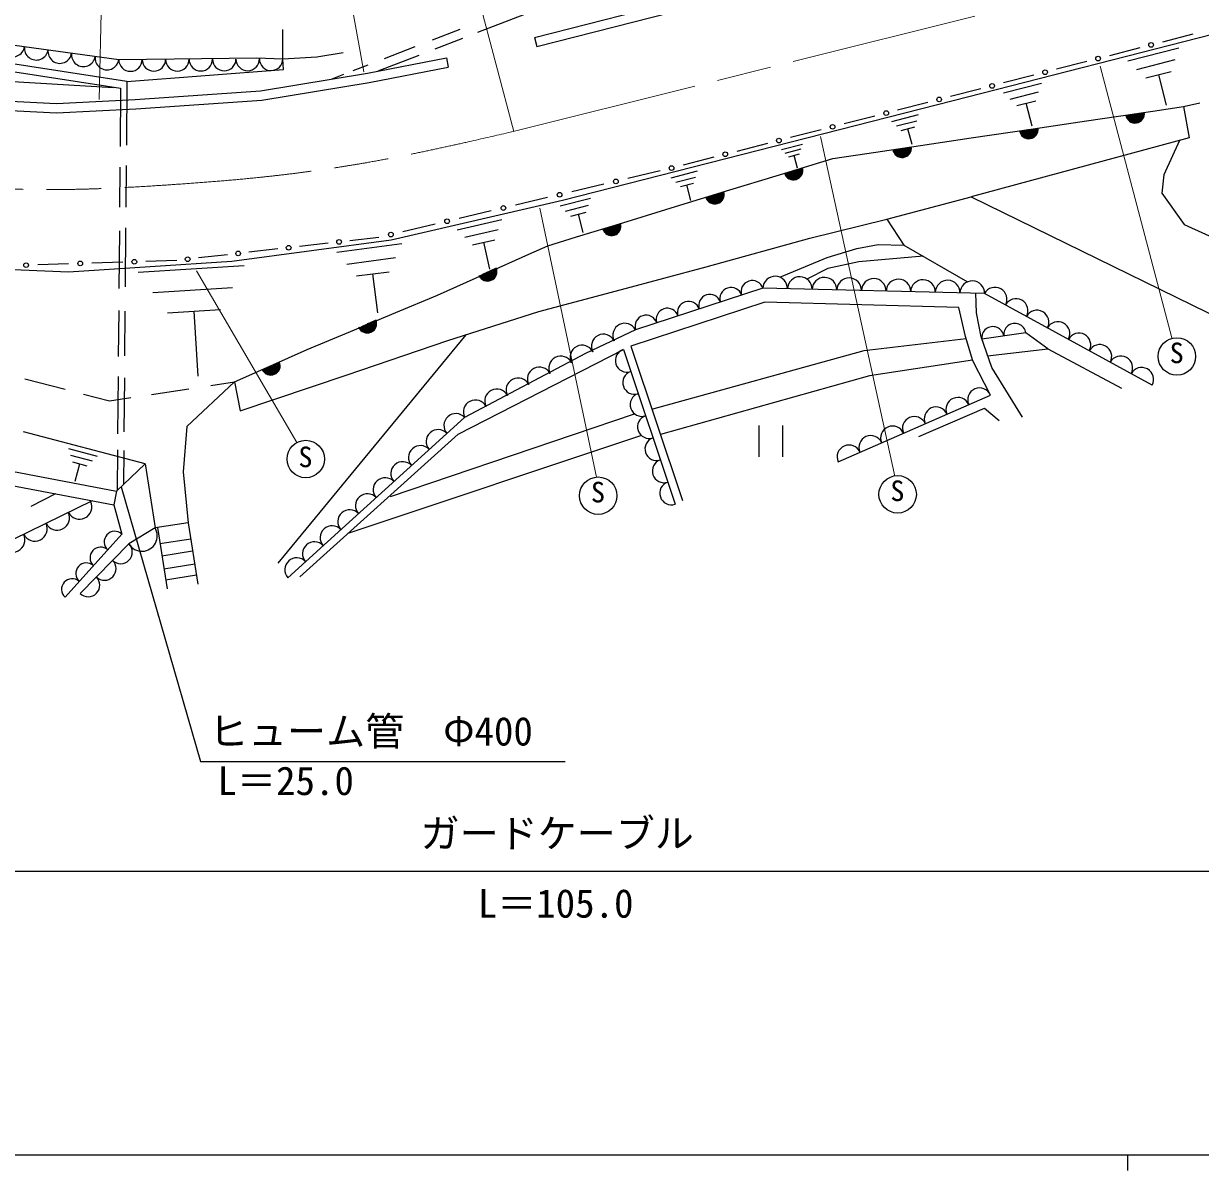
# Model space of a CAD drawing. Units: millimetres, scale not verified. Extents: x 40000 to 680000, y 20000 to 380000.
# Drawn here: x 197289 to 272678, y 204000 to 277502 of the extents above; entities that cross this region are included whole.
import ezdxf
from ezdxf.enums import TextEntityAlignment as Align

# ---------------------------------------------------------------- set-up
doc = ezdxf.new("R2010")
doc.units = ezdxf.units.MM
doc.header["$LTSCALE"] = 1000
doc.linetypes.add('CHAIN', pattern=[18.5, 12, -1.5, 3.5, -1.5])
for name, color, linetype, lineweight in [('M-BGD', 7, 'Continuous', 25), ('M-BGD-RSTR', 7, 'Continuous', 13), ('M-BMK', 2, 'CHAIN', 13), ('M-STR-STR3', 7, 'Continuous', 25), ('M-STR-STRC', 7, 'Continuous', 25), ('M-TTL-BAND', 7, 'Continuous', 25)]:
    doc.layers.add(name, color=color, linetype=linetype, lineweight=lineweight)
doc.styles.add('ＭＳ ゴシック', font='')
doc.styles.get('ＭＳ ゴシック').set_extended_font_data('MS Gothic')

msp = doc.modelspace()

# ---------------------------------------------------------------- linework, layer by layer
at = {"layer": 'M-BGD'}
for p, q in [((230010, 276613), (246069, 280711)), ((230159, 276031), (246216, 280129)), ((232831, 279416), (227092, 277202)), ((186797, 277494), (203387, 275187)), ((203508, 273341), (181348, 276775)), ((203912, 273784), (181425, 277269)), ((213900, 275242), (213900, 277114)), ((225239, 277126), (223467, 276438)), ((227092, 277202), (226363, 276919)), ((275662, 277369), (256839, 272547)), ((272182, 276814), (270243, 276315)), ((222348, 276004), (220390, 275243)), ((225401, 276545), (223628, 275857)), ((230010, 276613), (230159, 276031)), ((268788, 275941), (266849, 275442)), ((268032, 275103), (271292, 275943)), ((203387, 275187), (212240, 275311)), ((212240, 275311), (213900, 275242)), ((213900, 275242), (216077, 275372)), ((213936, 274551), (213900, 275242)), ((216077, 275372), (217769, 275646)), ((219315, 274312), (224376, 275304)), ((222606, 275460), (219992, 274445)), ((224376, 275304), (224491, 274716)), ((268612, 274563), (271052, 275193)), ((203912, 273784), (213936, 274551)), ((219339, 274835), (218389, 274466)), ((219421, 273722), (224491, 274716)), ((265395, 275067), (263455, 274568)), ((269182, 274013), (270812, 274433)), ((196234, 273800), (203043, 273413)), ((203912, 273784), (203876, 269712)), ((212473, 273193), (219315, 274312)), ((212543, 272597), (219421, 273722)), ((217781, 274230), (217030, 273939)), ((262001, 274194), (260062, 273695)), ((260062, 273063), (262492, 273683)), ((270502, 272263), (270002, 274223)), ((203508, 273363), (203475, 269613)), ((204437, 272634), (212473, 273193)), ((258607, 273320), (256668, 272821)), ((260492, 272653), (262312, 273123)), ((193654, 272659), (199401, 272380)), ((199401, 272380), (204437, 272634)), ((204473, 272035), (212543, 272597)), ((256839, 272547), (231820, 266165)), ((255213, 272447), (253274, 271948)), ((260912, 272243), (262132, 272553)), ((261902, 270933), (261522, 272403)), ((269617, 271893), (271601, 272187)), ((271601, 272187), (272639, 272424)), ((271601, 272187), (271946, 270177)), ((193615, 272061), (199402, 271779)), ((199402, 271779), (204473, 272035)), ((251820, 271573), (249854, 271070)), ((252912, 271233), (254622, 271663)), ((265373, 271265), (269617, 271893)), ((248380, 270693), (246415, 270190)), ((253212, 270943), (254502, 271273)), ((253512, 270653), (254372, 270873)), ((254202, 269743), (253942, 270763)), ((257997, 270173), (261966, 270761)), ((261966, 270761), (265373, 271265)), ((254755, 269693), (257997, 270173)), ((271946, 270177), (257996, 266399)), ((271329, 270010), (270326, 267809)), ((244941, 269813), (242976, 269310)), ((245832, 269423), (247192, 269773)), ((246072, 269193), (247092, 269463)), ((246312, 268963), (246992, 269143)), ((249125, 268860), (251308, 269183)), ((251308, 269183), (254755, 269693)), ((203865, 268400), (203841, 265728)), ((241502, 268933), (239537, 268430)), ((245499, 267748), (248357, 268625)), ((246862, 268233), (246652, 269053)), ((248357, 268625), (249125, 268860)), ((203464, 268302), (203441, 265727)), ((238063, 268052), (236004, 267566)), ((238772, 267623), (240452, 268053)), ((239072, 267343), (240332, 267663)), ((242532, 266838), (245499, 267748)), ((270326, 267809), (270212, 266635)), ((234460, 267201), (232401, 266714)), ((239362, 267063), (240202, 267273)), ((240042, 266163), (239782, 267173)), ((231820, 266165), (220843, 263612)), ((230857, 266349), (228798, 265862)), ((231662, 265813), (233612, 266313)), ((239050, 265770), (242532, 266838)), ((252587, 264962), (257996, 266399)), ((257996, 266399), (274143, 258499)), ((270212, 266635), (271633, 264628)), ((227254, 265497), (225195, 265011)), ((232012, 265483), (233472, 265863)), ((232352, 265153), (233322, 265403)), ((235680, 264737), (239050, 265770)), ((223651, 264646), (221592, 264159)), ((225072, 264283), (227922, 264953)), ((232710, 263826), (235680, 264737)), ((233132, 264113), (232842, 265283)), ((247657, 263750), (252587, 264962)), ((252587, 264962), (253686, 263299)), ((271633, 264628), (275931, 262659)), ((203428, 264220), (203396, 260528)), ((203830, 264416), (203797, 260625)), ((225562, 263803), (227702, 264303)), ((220843, 263612), (210632, 262250)), ((216813, 263426), (214965, 263215)), ((217362, 262843), (221522, 263403)), ((220048, 263794), (218199, 263584)), ((226052, 263313), (227482, 263643)), ((227162, 261763), (226772, 263483)), ((229659, 262719), (230869, 263261)), ((230869, 263261), (232710, 263826)), ((241007, 261919), (247657, 263750)), ((250674, 263094), (252044, 263343)), ((252044, 263343), (253686, 263299)), ((253686, 263299), (257751, 260945)), ((210344, 262689), (208496, 262478)), ((213579, 263057), (211730, 262847)), ((217992, 262083), (221112, 262503)), ((226906, 261485), (229659, 262719)), ((245739, 261249), (248775, 262503)), ((248775, 262503), (250674, 263094)), ((254909, 262591), (250785, 262221)), ((200165, 261570), (186464, 262165)), ((200177, 262102), (198196, 262039)), ((210632, 262250), (200165, 261570)), ((203643, 262211), (201662, 262149)), ((204632, 261563), (211432, 262003)), ((207110, 262320), (205129, 262258)), ((235598, 260454), (241007, 261919)), ((248801, 261794), (247473, 261125)), ((250785, 262221), (248801, 261794)), ((218622, 261323), (220702, 261593)), ((219992, 258963), (219662, 261463)), ((223809, 260097), (226906, 261485)), ((205572, 260263), (210672, 260593)), ((221141, 258983), (223809, 260097)), ((230301, 259045), (235598, 260454)), ((244649, 260538), (236492, 257876)), ((258849, 260200), (244649, 260538)), ((258327, 258959), (258287, 260213)), ((269584, 254325), (258849, 260200)), ((244776, 259651), (236196, 256819)), ((257201, 259312), (244776, 259651)), ((203384, 259117), (203358, 256155)), ((203783, 259070), (203758, 256204)), ((206502, 258953), (209912, 259173)), ((208472, 254903), (208212, 259063)), ((218236, 257770), (221141, 258983)), ((224469, 257185), (230301, 259045)), ((257624, 257453), (257201, 259312)), ((258627, 257419), (258327, 258959)), ((236492, 257876), (233280, 256354)), ((225617, 257551), (213574, 242914)), ((215452, 256608), (218236, 257770)), ((217960, 254959), (224469, 257185)), ((251131, 256556), (257666, 257310)), ((258089, 255889), (257624, 257453)), ((259311, 255451), (258627, 257419)), ((261493, 257675), (258680, 257266)), ((262905, 256649), (261493, 257675)), ((213073, 255548), (215452, 256608)), ((225122, 251180), (235710, 256615)), ((233280, 256354), (225546, 252255)), ((235710, 256615), (239027, 246698)), ((236196, 256819), (239493, 246929)), ((237543, 252780), (251131, 256556)), ((259045, 256216), (262905, 256649)), ((262905, 256649), (267610, 254125)), ((258079, 255923), (251474, 254919)), ((259230, 253692), (258089, 255889)), ((203347, 254889), (203314, 251199)), ((210804, 254537), (213073, 255548)), ((211170, 252677), (217960, 254959)), ((251474, 254919), (238080, 251169)), ((261279, 252285), (259311, 255451)), ((197378, 254727), (199951, 254062)), ((203746, 254794), (203716, 251343)), ((205493, 253733), (207879, 254094)), ((210804, 254537), (207744, 251684)), ((209294, 254308), (210804, 254537)), ((210804, 254537), (211170, 252677)), ((201135, 253756), (202802, 253325)), ((202802, 253325), (204158, 253531)), ((249467, 249423), (259230, 253692)), ((254648, 251045), (258841, 252842)), ((258841, 252842), (259782, 252072)), ((225546, 252255), (214220, 241985)), ((220806, 247202), (236423, 252494)), ((205072, 249278), (197278, 251327)), ((207744, 251684), (207521, 248768)), ((214993, 242039), (225122, 251180)), ((236878, 251093), (218066, 244812)), ((244413, 249735), (244413, 251735)), ((245913, 251735), (245913, 249735)), ((187229, 250582), (203245, 247542)), ((187009, 249707), (203078, 246658)), ((200162, 250263), (202002, 249773)), ((200302, 249833), (201682, 249473)), ((203306, 250178), (203283, 247573)), ((203705, 250130), (203686, 247961)), ((200432, 249403), (201352, 249163)), ((200602, 248173), (200892, 249283)), ((205072, 249278), (203245, 247542)), ((205072, 249278), (205711, 245185)), ((207521, 248768), (207838, 245510)), ((199326, 247370), (197756, 246544)), ((203245, 247542), (203078, 246658)), ((201678, 246924), (190155, 241256)), ((203078, 246658), (203593, 244787)), ((205711, 245185), (204034, 244153)), ((207838, 245510), (205712, 245177)), ((205862, 245200), (206479, 241268)), ((207838, 245510), (208455, 241578)), ((203593, 244787), (199949, 240736)), ((206023, 244176), (207999, 244486)), ((204034, 244153), (200914, 240981)), ((206146, 243391), (208122, 243701)), ((206276, 242560), (208252, 242870)), ((206387, 241854), (208363, 242164))]:
    msp.add_line(p, q, dxfattribs=at)
for centre in [(269516, 276128), (266122, 275254), (262728, 274381), (259334, 273507), (255941, 272634), (252547, 271761), (249117, 270882), (245678, 270001), (242239, 269121), (238800, 268241), (235232, 267383), (231629, 266531), (228026, 265680), (224423, 264828), (220820, 263977), (214272, 263136), (217506, 263505), (204386, 262234), (207803, 262399), (211037, 262768), (197453, 262016), (200919, 262125)]:
    msp.add_circle(centre, 150, dxfattribs=at)
for centre, radius, start, end in [((196600, 276131), 761, 172.08224, 352.08224), ((198108, 275921), 761, 172.08224, 352.08224), ((199617, 275712), 761, 172.08224, 352.08224), ((201125, 275502), 761, 172.08224, 352.08224), ((202633, 275292), 761, 172.08224, 352.08224), ((204138, 275191), 751, 180.29719, 0.29719), ((205640, 275199), 751, 180.29719, 0.29719), ((207142, 275207), 751, 180.29719, 0.29719), ((208643, 275214), 751, 180.29719, 0.29719), ((210145, 275222), 751, 180.29719, 0.29719), ((211647, 275230), 751, 180.29719, 0.29719), ((213149, 275238), 751, 180.29719, 0.29719), ((268487, 271726), 600, 188.41947, 8.41947), ((268487, 271726), 550, 188.41947, 8.41947), ((268487, 271726), 500, 188.41947, 8.41947), ((268487, 271726), 450, 188.41947, 8.41947), ((268487, 271726), 400, 188.41947, 8.41947), ((268487, 271726), 350, 188.41947, 8.41947), ((268487, 271726), 300, 188.41947, 8.41947), ((268487, 271726), 250, 188.41947, 8.41947), ((268487, 271726), 200, 188.41947, 8.41947), ((268487, 271726), 150, 188.41947, 8.41947), ((268487, 271726), 100, 188.41947, 8.41947), ((268487, 271726), 50, 188.41947, 8.41947), ((261685, 270719), 600, 188.41947, 8.41947), ((261685, 270719), 550, 188.41947, 8.41947), ((261685, 270719), 500, 188.41947, 8.41947), ((261685, 270719), 450, 188.41947, 8.41947), ((261685, 270719), 400, 188.41947, 8.41947), ((261685, 270719), 350, 188.41947, 8.41947), ((261685, 270719), 300, 188.41947, 8.41947), ((261685, 270719), 250, 188.41947, 8.41947), ((261685, 270719), 200, 188.41947, 8.41947), ((261685, 270719), 150, 188.41947, 8.41947), ((261685, 270719), 100, 188.41947, 8.41947), ((261685, 270719), 50, 188.41947, 8.41947), ((253561, 269517), 600, 188.41947, 8.41947), ((253561, 269517), 550, 188.41947, 8.41947), ((253561, 269517), 500, 188.41947, 8.41947), ((253561, 269517), 450, 188.41947, 8.41947), ((253561, 269517), 400, 188.41947, 8.41947), ((253561, 269517), 350, 188.41947, 8.41947), ((253561, 269517), 300, 188.41947, 8.41947), ((253561, 269517), 250, 188.41947, 8.41947), ((253561, 269517), 200, 188.41947, 8.41947), ((253561, 269517), 150, 188.41947, 8.41947), ((253561, 269517), 100, 188.41947, 8.41947), ((253561, 269517), 50, 188.41947, 8.41947), ((246606, 268088), 600, 197.04903, 17.04903), ((246606, 268088), 550, 197.04903, 17.04903), ((246606, 268088), 500, 197.04903, 17.04903), ((246606, 268088), 450, 197.04903, 17.04903), ((246606, 268088), 400, 197.04903, 17.04903), ((246606, 268088), 350, 197.04903, 17.04903), ((246606, 268088), 300, 197.04903, 17.04903), ((246606, 268088), 250, 197.04903, 17.04903), ((246606, 268088), 200, 197.04903, 17.04903), ((246606, 268088), 150, 197.04903, 17.04903), ((246606, 268088), 100, 197.04903, 17.04903), ((246606, 268088), 50, 197.04903, 17.04903), ((241569, 266543), 600, 197.04903, 17.04903), ((241569, 266543), 550, 197.04903, 17.04903), ((241569, 266543), 500, 197.04903, 17.04903), ((241569, 266543), 450, 197.04903, 17.04903), ((241569, 266543), 400, 197.04903, 17.04903), ((241569, 266543), 350, 197.04903, 17.04903), ((241569, 266543), 300, 197.04903, 17.04903), ((241569, 266543), 250, 197.04903, 17.04903), ((241569, 266543), 200, 197.04903, 17.04903), ((241569, 266543), 150, 197.04903, 17.04903), ((241569, 266543), 100, 197.04903, 17.04903), ((241569, 266543), 50, 197.04903, 17.04903), ((234959, 264516), 600, 197.04903, 17.04903), ((234959, 264516), 550, 197.04903, 17.04903), ((234959, 264516), 500, 197.04903, 17.04903), ((234959, 264516), 450, 197.04903, 17.04903), ((234959, 264516), 400, 197.04903, 17.04903), ((234959, 264516), 350, 197.04903, 17.04903), ((234959, 264516), 300, 197.04903, 17.04903), ((234959, 264516), 250, 197.04903, 17.04903), ((234959, 264516), 200, 197.04903, 17.04903), ((234959, 264516), 150, 197.04903, 17.04903), ((234959, 264516), 100, 197.04903, 17.04903), ((234959, 264516), 50, 197.04903, 17.04903), ((227014, 261598), 600, 203.34401, 23.34401), ((227014, 261598), 550, 203.34401, 23.34401), ((227014, 261598), 500, 203.34401, 23.34401), ((227014, 261598), 450, 203.34401, 23.34401), ((227014, 261598), 400, 203.34401, 23.34401), ((227014, 261598), 350, 203.34401, 23.34401), ((227014, 261598), 300, 203.34401, 23.34401), ((227014, 261598), 250, 203.34401, 23.34401), ((227014, 261598), 200, 203.34401, 23.34401), ((227014, 261598), 150, 203.34401, 23.34401), ((227014, 261598), 100, 203.34401, 23.34401), ((227014, 261598), 50, 203.34401, 23.34401), ((243969, 260316), 715, 18.07797, 198.07797), ((245438, 260519), 789, 358.63607, 178.63607), ((247016, 260482), 789, 358.63607, 178.63607), ((248594, 260444), 789, 358.63607, 178.63607), ((250171, 260407), 789, 358.63607, 178.63607), ((251749, 260369), 789, 358.63607, 178.63607), ((253327, 260331), 789, 358.63607, 178.63607), ((254905, 260294), 789, 358.63607, 178.63607), ((256483, 260256), 789, 358.63607, 178.63607), ((258060, 260219), 789, 358.63607, 178.63607), ((241250, 259429), 715, 18.07797, 198.07797), ((242610, 259872), 715, 18.07797, 198.07797), ((259520, 259833), 765, 331.31058, 151.31058), ((239891, 258985), 715, 18.07797, 198.07797), ((260862, 259098), 765, 331.31058, 151.31058), ((237172, 258097), 715, 18.07797, 198.07797), ((238531, 258541), 715, 18.07797, 198.07797), ((262204, 258364), 765, 331.31058, 151.31058), ((219306, 258271), 600, 203.34401, 23.34401), ((219306, 258271), 550, 203.34401, 23.34401), ((219306, 258271), 500, 203.34401, 23.34401), ((219306, 258271), 450, 203.34401, 23.34401), ((219306, 258271), 400, 203.34401, 23.34401), ((219306, 258271), 350, 203.34401, 23.34401), ((219306, 258271), 300, 203.34401, 23.34401), ((219306, 258271), 250, 203.34401, 23.34401), ((219306, 258271), 200, 203.34401, 23.34401), ((219306, 258271), 150, 203.34401, 23.34401), ((219306, 258271), 100, 203.34401, 23.34401), ((219306, 258271), 50, 203.34401, 23.34401), ((235808, 257524), 769, 27.18111, 207.18111), ((259383, 257368), 711, 8.27877, 188.27877), ((260790, 257573), 711, 8.27877, 188.27877), ((263546, 257630), 765, 331.31058, 151.31058), ((234440, 256822), 769, 27.18111, 207.18111), ((264888, 256896), 765, 331.31058, 151.31058), ((233072, 256119), 769, 27.18111, 207.18111), ((235946, 255907), 747, 108.4961, 288.4961), ((266229, 256161), 765, 331.31058, 151.31058), ((213128, 255572), 600, 204.01649, 24.01649), ((213128, 255572), 550, 204.01649, 24.01649), ((213128, 255572), 500, 204.01649, 24.01649), ((213128, 255572), 450, 204.01649, 24.01649), ((213128, 255572), 400, 204.01649, 24.01649), ((213128, 255572), 350, 204.01649, 24.01649), ((213128, 255572), 300, 204.01649, 24.01649), ((213128, 255572), 250, 204.01649, 24.01649), ((213128, 255572), 200, 204.01649, 24.01649), ((213128, 255572), 150, 204.01649, 24.01649), ((213128, 255572), 100, 204.01649, 24.01649), ((213128, 255572), 50, 204.01649, 24.01649), ((231703, 255416), 769, 27.18111, 207.18111), ((267571, 255427), 765, 331.31058, 151.31058), ((230335, 254714), 769, 27.18111, 207.18111), ((236420, 254490), 747, 108.4961, 288.4961), ((268913, 254693), 765, 331.31058, 151.31058), ((227599, 253309), 769, 27.18111, 207.18111), ((228967, 254011), 769, 27.18111, 207.18111), ((258532, 253387), 761, 23.61636, 203.61636), ((226230, 252606), 769, 27.18111, 207.18111), ((236894, 253073), 747, 108.4961, 288.4961), ((257138, 252777), 761, 23.61636, 203.61636), ((255743, 252167), 761, 23.61636, 203.61636), ((224980, 251741), 764, 42.19911, 222.19911), ((237368, 251656), 747, 108.4961, 288.4961), ((254348, 251557), 761, 23.61636, 203.61636), ((223847, 250714), 764, 42.19911, 222.19911), ((251559, 250338), 761, 23.61636, 203.61636), ((252954, 250947), 761, 23.61636, 203.61636), ((222715, 249687), 764, 42.19911, 222.19911), ((237842, 250240), 747, 108.4961, 288.4961), ((250164, 249728), 761, 23.61636, 203.61636), ((221582, 248660), 764, 42.19911, 222.19911), ((238316, 248823), 747, 108.4961, 288.4961), ((220449, 247633), 764, 42.19911, 222.19911), ((238790, 247406), 747, 108.4961, 288.4961), ((219317, 246606), 764, 42.19911, 222.19911), ((200873, 246528), 796, 206.19013, 26.19013), ((199444, 245825), 796, 206.19013, 26.19013), ((218184, 245579), 764, 42.19911, 222.19911), ((198015, 245122), 796, 206.19013, 26.19013), ((204873, 244669), 984, 211.6075, 31.6075), ((217051, 244552), 764, 42.19911, 222.19911), ((196586, 244419), 796, 206.19013, 26.19013), ((203138, 244280), 681, 48.0255, 228.0255), ((215919, 243525), 764, 42.19911, 222.19911), ((202227, 243267), 681, 48.0255, 228.0255), ((203514, 243624), 742, 225.46963, 45.46963), ((201316, 242255), 681, 48.0255, 228.0255), ((202474, 242567), 742, 225.46963, 45.46963), ((214786, 242498), 764, 42.19911, 222.19911), ((201434, 241509), 742, 225.46963, 45.46963), ((200405, 241242), 681, 48.0255, 228.0255)]:
    msp.add_arc(centre, radius, start, end, dxfattribs=at)
at = {"layer": 'M-BGD-RSTR'}
for p, q in [((228687, 270587), (218035, 310890)), ((215752, 292667), (219097, 274403)), ((202383, 283824), (202137, 272640)), ((270850, 257358), (266249, 274777)), ((253097, 248494), (248335, 270254)), ((233983, 248439), (230367, 265679)), ((214793, 250649), (208378, 261662))]:
    msp.add_line(p, q, dxfattribs=at)
at = {"layer": 'M-BMK'}
msp.add_line((228648, 270577), (263385, 279269), dxfattribs=at)
msp.add_open_spline([(167172, 271144), (168576, 270784), (169981, 270423), (171389, 270077), (171690, 270003), (171991, 269930), (172292, 269857), (172593, 269784), (172894, 269712), (173196, 269641), (175005, 269213), (176820, 268811), (178647, 268468), (181176, 267993), (183727, 267631), (186289, 267396), (188680, 267176), (191080, 267067), (193481, 266981), (195867, 266895), (198254, 266831), (200639, 266877), (202577, 266915), (204514, 267025), (206448, 267154), (208422, 267285), (210394, 267435), (212361, 267638), (214642, 267873), (216916, 268178), (219173, 268571), (222353, 269125), (225501, 269851), (228648, 270577)], degree=3, knots=[0, 0, 0, 0, 1, 1, 1, 2, 2, 2, 3, 3, 3, 4, 4, 4, 5, 5, 5, 6, 6, 6, 7, 7, 7, 8, 8, 8, 9, 9, 9, 10, 10, 10, 11, 11, 11, 11], dxfattribs=at)
at = {"layer": 'M-STR-STR3'}
for p, q in [((203537, 247819), (208633, 230213)), ((208633, 230213), (231981, 230213)), ((281815, 223164), (179377, 223164))]:
    msp.add_line(p, q, dxfattribs=at)
at = {"layer": 'M-STR-STRC'}
for centre in [(271170, 256168), (215366, 249594), (234100, 247244), (253280, 247330)]:
    msp.add_circle(centre, 1200, dxfattribs=at)
at = {"layer": 'M-TTL-BAND'}
for p, q in [((40000, 205000), (579000, 205000)), ((268000, 205000), (268000, 204000))]:
    msp.add_line(p, q, dxfattribs=at)

# ---------------------------------------------------------------- texts
at = {"layer": 'M-STR-STR3', "style": 'ＭＳ ゴシック'}
for s, p in [('ヒューム管\u3000Φ400', (209171, 230682)), ('L＝25.0', (209716, 227508)), ('ガードケーブル', (222724, 224139)), ('L＝105.0', (226381, 219651))]:
    msp.add_text(s, height=1833, dxfattribs=at).set_placement(p, align=Align.BOTTOM_LEFT)
at = {"layer": 'M-STR-STRC', "style": 'ＭＳ ゴシック'}
for p in [(270708, 255340), (214898, 248673), (233638, 246417), (252817, 246502)]:
    msp.add_text('S', height=1320, dxfattribs=at).set_placement(p, align=Align.BOTTOM_LEFT)

doc.saveas('drawing.dxf')
